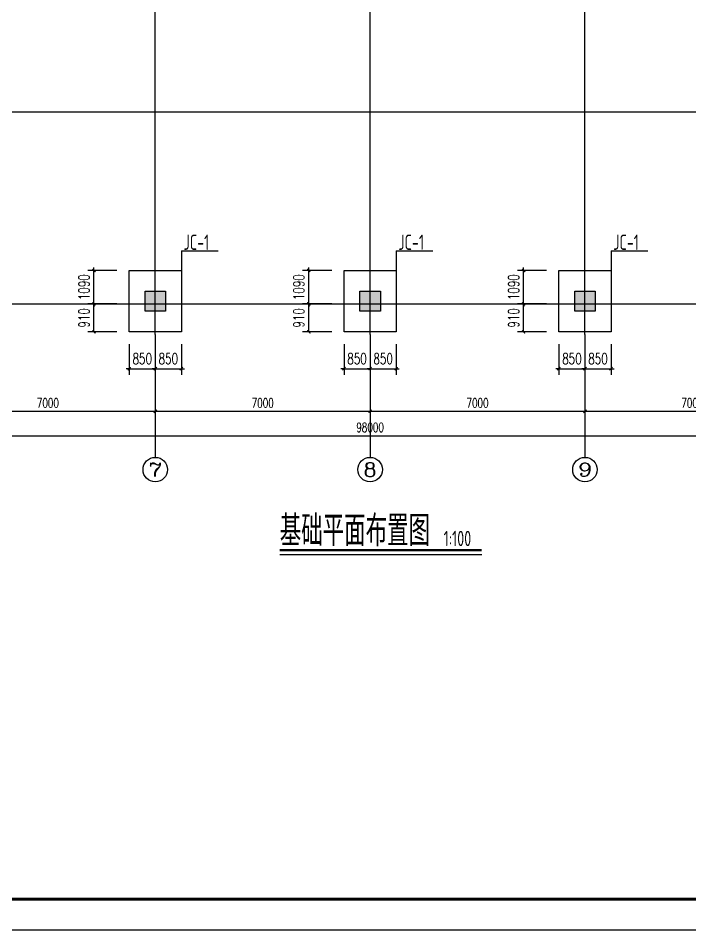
# Model space of a CAD drawing. Extents: x -17471 to 313636, y -71590 to 757901.
# Drawn here: x 237240 to 259121, y 71590 to 101290 of the extents above; entities that cross this region are included whole.
import ezdxf
from ezdxf.enums import TextEntityAlignment as Align

# ---------------------------------------------------------------- set-up
doc = ezdxf.new("R2010")
doc.units = 0
doc.header["$LTSCALE"] = 1000
doc.header["$MEASUREMENT"] = 0
for name, color, linetype in [('10', 7, 'Continuous'), ('AXIS', 3, 'Continuous'), ('AXIS_TEXT', 7, 'Continuous'), ('DIM_SYMB', 3, 'Continuous'), ('DOTE', 1, 'Continuous'), ('PUB_DIM', 3, 'Continuous'), ('PUB_TEXT', 7, 'Continuous'), ('PUB_TITLE', 4, 'Continuous')]:
    doc.layers.add(name, color=color, linetype=linetype)
doc.layers.add('TEXT', color=7, linetype='Continuous', lineweight=13)
doc.styles.add('_TCH_AXIS', font='COMPLEX', dxfattribs={"bigfont": 'GBCBIG'})
doc.styles.add('_TCH_DIM_T3', font='SIMPLEX', dxfattribs={"width": 0.705882, "bigfont": 'GBCBIG'})
doc.styles.add('COMPLEX', font='COMPLEX')
doc.styles.add('TSSD_REIN', font='Tssdeng.shx', dxfattribs={"width": 0.7, "bigfont": 'hztxt.shx'})
doc.dimstyles.new('_TCH_ARCH&&100', dxfattribs={"dimtxt": 297.5, "dimasz": 100, "dimexe": 250, "dimexo": 300, "dimgap": 126.25, "dimtad": 1, "dimdec": 0, "dimzin": 0, "dimdsep": 46, "dimtxsty": '_TCH_DIM_T3', "dimblk": 'ARCHTICK', "dimcen": 0.09, "dimclrt": 7, "dimazin": 2, "dimtfac": 1, "dimtdec": 0, "dimtix": 1, "dimtmove": 2, "dimatfit": 3, "dimfxl": 0, "dimtolj": 1, "dimtzin": 0, "dimarcsym": 0})
doc.dimstyles.new('_TCH_ARCH&&150', dxfattribs={"dimtxt": 446.25, "dimasz": 150, "dimexe": 375, "dimexo": 450, "dimgap": 189.375, "dimtad": 1, "dimdec": 0, "dimzin": 0, "dimdsep": 46, "dimtxsty": '_TCH_DIM_T3', "dimblk": 'ARCHTICK', "dimcen": 0.09, "dimclrt": 7, "dimazin": 2, "dimtfac": 1, "dimtdec": 0, "dimtix": 1, "dimtmove": 2, "dimatfit": 3, "dimfxl": 0, "dimtolj": 1, "dimtzin": 0, "dimarcsym": 0})

# ---------------------------------------------------------------- blocks, each defined once
blk = doc.blocks.new('_ArchTick')
at = {"color": 0, "linetype": 'ByBlock', "const_width": 0.4}
blk.add_lwpolyline([(-0.5, -0.5), (0.5, 0.5)], dxfattribs=at)
blk = doc.blocks.new('*D48')
at = {"layer": 'Defpoints', "color": 0, "transparency": 16777216}
for p in [(240856, 91072), (241706, 91072), (241706, 89872)]:
    blk.add_point(p, dxfattribs=at)
at = {"layer": 'PUB_DIM', "color": 0, "lineweight": -2, "transparency": 16777216}
for p, q in [((240856, 90672), (240856, 89672)), ((241706, 90672), (241706, 89672)), ((240856, 89872), (240756, 89872)), ((240856, 89872), (241706, 89872)), ((241706, 89872), (241806, 89872))]:
    blk.add_line(p, q, dxfattribs=at)
at = {"layer": 'PUB_DIM', "color": 0, "lineweight": -2, "transparency": 16777216, "xscale": 100, "yscale": 100, "zscale": 100}
blk.add_blockref('_ArchTick', (240856, 89872), dxfattribs=at)
at = {"layer": 'PUB_DIM', "color": 0, "lineweight": -2, "transparency": 16777216, "xscale": 100, "yscale": 100, "zscale": 100, "rotation": 180}
blk.add_blockref('_ArchTick', (241706, 89872), dxfattribs=at)
at = {"layer": 'PUB_DIM', "color": 7, "transparency": 16777216, "insert": (241281, 90197), "char_height": 350, "attachment_point": 5, "style": '_TCH_DIM_T3'}
blk.add_mtext('\\A1;850', dxfattribs=at)
blk = doc.blocks.new('*D49')
at = {"layer": 'Defpoints', "color": 0, "transparency": 16777216}
for p in [(241706, 91072), (242556, 91072), (242556, 89872)]:
    blk.add_point(p, dxfattribs=at)
at = {"layer": 'PUB_DIM', "color": 0, "lineweight": -2, "transparency": 16777216}
for p, q in [((241706, 90672), (241706, 89672)), ((242556, 90672), (242556, 89672)), ((241706, 89872), (241606, 89872)), ((241706, 89872), (242556, 89872)), ((242556, 89872), (242656, 89872))]:
    blk.add_line(p, q, dxfattribs=at)
at = {"layer": 'PUB_DIM', "color": 0, "lineweight": -2, "transparency": 16777216, "xscale": 100, "yscale": 100, "zscale": 100}
blk.add_blockref('_ArchTick', (241706, 89872), dxfattribs=at)
at = {"layer": 'PUB_DIM', "color": 0, "lineweight": -2, "transparency": 16777216, "xscale": 100, "yscale": 100, "zscale": 100, "rotation": 180}
blk.add_blockref('_ArchTick', (242556, 89872), dxfattribs=at)
at = {"layer": 'PUB_DIM', "color": 7, "transparency": 16777216, "insert": (242131, 90197), "char_height": 350, "attachment_point": 5, "style": '_TCH_DIM_T3'}
blk.add_mtext('\\A1;850', dxfattribs=at)
blk = doc.blocks.new('*D50')
at = {"layer": 'Defpoints', "color": 0, "transparency": 16777216}
for p in [(239708, 91982), (240856, 91982), (240856, 91072)]:
    blk.add_point(p, dxfattribs=at)
at = {"layer": 'PUB_DIM', "color": 0, "lineweight": -2, "transparency": 16777216}
for p, q in [((240456, 91982), (239508, 91982)), ((239708, 91072), (239708, 91982)), ((240456, 91072), (239508, 91072))]:
    blk.add_line(p, q, dxfattribs=at)
at = {"layer": 'PUB_DIM', "color": 0, "lineweight": -2, "transparency": 16777216, "xscale": 100, "yscale": 100, "zscale": 100}
for p, rotation in [((239708, 91982), 90), ((239708, 91072), 270)]:
    blk.add_blockref('_ArchTick', p, dxfattribs=dict(at, rotation=rotation))
at = {"layer": 'PUB_DIM', "color": 7, "transparency": 16777216, "insert": (239383, 91527), "char_height": 350, "attachment_point": 5, "rotation": 90, "style": '_TCH_DIM_T3'}
blk.add_mtext('\\A1;910', dxfattribs=at)
blk = doc.blocks.new('*D51')
at = {"layer": 'Defpoints', "color": 0, "transparency": 16777216}
for p in [(239708, 93072), (240856, 93072), (240856, 91982)]:
    blk.add_point(p, dxfattribs=at)
at = {"layer": 'PUB_DIM', "color": 0, "lineweight": -2, "transparency": 16777216}
for p, q in [((240456, 93072), (239508, 93072)), ((239708, 93072), (239708, 93172)), ((239708, 91982), (239708, 93072)), ((240456, 91982), (239508, 91982)), ((239708, 91982), (239708, 91882))]:
    blk.add_line(p, q, dxfattribs=at)
at = {"layer": 'PUB_DIM', "color": 0, "lineweight": -2, "transparency": 16777216, "xscale": 100, "yscale": 100, "zscale": 100}
for p, rotation in [((239708, 93072), 270), ((239708, 91982), 90)]:
    blk.add_blockref('_ArchTick', p, dxfattribs=dict(at, rotation=rotation))
at = {"layer": 'PUB_DIM', "color": 7, "transparency": 16777216, "insert": (239383, 92527), "char_height": 350, "attachment_point": 5, "rotation": 90, "style": '_TCH_DIM_T3'}
blk.add_mtext('\\A1;1090', dxfattribs=at)
blk = doc.blocks.new('*D52')
at = {"layer": 'Defpoints', "color": 0, "transparency": 16777216}
for p in [(247856, 91072), (248706, 91072), (248706, 89872)]:
    blk.add_point(p, dxfattribs=at)
at = {"layer": 'PUB_DIM', "color": 0, "lineweight": -2, "transparency": 16777216}
for p, q in [((247856, 90672), (247856, 89672)), ((248706, 90672), (248706, 89672)), ((247856, 89872), (247756, 89872)), ((247856, 89872), (248706, 89872)), ((248706, 89872), (248806, 89872))]:
    blk.add_line(p, q, dxfattribs=at)
at = {"layer": 'PUB_DIM', "color": 0, "lineweight": -2, "transparency": 16777216, "xscale": 100, "yscale": 100, "zscale": 100}
blk.add_blockref('_ArchTick', (247856, 89872), dxfattribs=at)
at = {"layer": 'PUB_DIM', "color": 0, "lineweight": -2, "transparency": 16777216, "xscale": 100, "yscale": 100, "zscale": 100, "rotation": 180}
blk.add_blockref('_ArchTick', (248706, 89872), dxfattribs=at)
at = {"layer": 'PUB_DIM', "color": 7, "transparency": 16777216, "insert": (248281, 90197), "char_height": 350, "attachment_point": 5, "style": '_TCH_DIM_T3'}
blk.add_mtext('\\A1;850', dxfattribs=at)
blk = doc.blocks.new('*D53')
at = {"layer": 'Defpoints', "color": 0, "transparency": 16777216}
for p in [(248706, 91072), (249556, 91072), (249556, 89872)]:
    blk.add_point(p, dxfattribs=at)
at = {"layer": 'PUB_DIM', "color": 0, "lineweight": -2, "transparency": 16777216}
for p, q in [((248706, 90672), (248706, 89672)), ((249556, 90672), (249556, 89672)), ((248706, 89872), (248606, 89872)), ((248706, 89872), (249556, 89872)), ((249556, 89872), (249656, 89872))]:
    blk.add_line(p, q, dxfattribs=at)
at = {"layer": 'PUB_DIM', "color": 0, "lineweight": -2, "transparency": 16777216, "xscale": 100, "yscale": 100, "zscale": 100}
blk.add_blockref('_ArchTick', (248706, 89872), dxfattribs=at)
at = {"layer": 'PUB_DIM', "color": 0, "lineweight": -2, "transparency": 16777216, "xscale": 100, "yscale": 100, "zscale": 100, "rotation": 180}
blk.add_blockref('_ArchTick', (249556, 89872), dxfattribs=at)
at = {"layer": 'PUB_DIM', "color": 7, "transparency": 16777216, "insert": (249131, 90197), "char_height": 350, "attachment_point": 5, "style": '_TCH_DIM_T3'}
blk.add_mtext('\\A1;850', dxfattribs=at)
blk = doc.blocks.new('*D54')
at = {"layer": 'Defpoints', "color": 0, "transparency": 16777216}
for p in [(246708, 91982), (247856, 91982), (247856, 91072)]:
    blk.add_point(p, dxfattribs=at)
at = {"layer": 'PUB_DIM', "color": 0, "lineweight": -2, "transparency": 16777216}
for p, q in [((247456, 91982), (246508, 91982)), ((246708, 91072), (246708, 91982)), ((247456, 91072), (246508, 91072))]:
    blk.add_line(p, q, dxfattribs=at)
at = {"layer": 'PUB_DIM', "color": 0, "lineweight": -2, "transparency": 16777216, "xscale": 100, "yscale": 100, "zscale": 100}
for p, rotation in [((246708, 91982), 90), ((246708, 91072), 270)]:
    blk.add_blockref('_ArchTick', p, dxfattribs=dict(at, rotation=rotation))
at = {"layer": 'PUB_DIM', "color": 7, "transparency": 16777216, "insert": (246383, 91527), "char_height": 350, "attachment_point": 5, "rotation": 90, "style": '_TCH_DIM_T3'}
blk.add_mtext('\\A1;910', dxfattribs=at)
blk = doc.blocks.new('*D55')
at = {"layer": 'Defpoints', "color": 0, "transparency": 16777216}
for p in [(246708, 93072), (247856, 93072), (247856, 91982)]:
    blk.add_point(p, dxfattribs=at)
at = {"layer": 'PUB_DIM', "color": 0, "lineweight": -2, "transparency": 16777216}
for p, q in [((247456, 93072), (246508, 93072)), ((246708, 93072), (246708, 93172)), ((246708, 91982), (246708, 93072)), ((247456, 91982), (246508, 91982)), ((246708, 91982), (246708, 91882))]:
    blk.add_line(p, q, dxfattribs=at)
at = {"layer": 'PUB_DIM', "color": 0, "lineweight": -2, "transparency": 16777216, "xscale": 100, "yscale": 100, "zscale": 100}
for p, rotation in [((246708, 93072), 270), ((246708, 91982), 90)]:
    blk.add_blockref('_ArchTick', p, dxfattribs=dict(at, rotation=rotation))
at = {"layer": 'PUB_DIM', "color": 7, "transparency": 16777216, "insert": (246383, 92527), "char_height": 350, "attachment_point": 5, "rotation": 90, "style": '_TCH_DIM_T3'}
blk.add_mtext('\\A1;1090', dxfattribs=at)
blk = doc.blocks.new('*D56')
at = {"layer": 'Defpoints', "color": 0, "transparency": 16777216}
for p in [(254856, 91072), (255706, 91072), (255706, 89872)]:
    blk.add_point(p, dxfattribs=at)
at = {"layer": 'PUB_DIM', "color": 0, "lineweight": -2, "transparency": 16777216}
for p, q in [((254856, 90672), (254856, 89672)), ((255706, 90672), (255706, 89672)), ((254856, 89872), (254756, 89872)), ((254856, 89872), (255706, 89872)), ((255706, 89872), (255806, 89872))]:
    blk.add_line(p, q, dxfattribs=at)
at = {"layer": 'PUB_DIM', "color": 0, "lineweight": -2, "transparency": 16777216, "xscale": 100, "yscale": 100, "zscale": 100}
blk.add_blockref('_ArchTick', (254856, 89872), dxfattribs=at)
at = {"layer": 'PUB_DIM', "color": 0, "lineweight": -2, "transparency": 16777216, "xscale": 100, "yscale": 100, "zscale": 100, "rotation": 180}
blk.add_blockref('_ArchTick', (255706, 89872), dxfattribs=at)
at = {"layer": 'PUB_DIM', "color": 7, "transparency": 16777216, "insert": (255281, 90197), "char_height": 350, "attachment_point": 5, "style": '_TCH_DIM_T3'}
blk.add_mtext('\\A1;850', dxfattribs=at)
blk = doc.blocks.new('*D57')
at = {"layer": 'Defpoints', "color": 0, "transparency": 16777216}
for p in [(255706, 91072), (256556, 91072), (256556, 89872)]:
    blk.add_point(p, dxfattribs=at)
at = {"layer": 'PUB_DIM', "color": 0, "lineweight": -2, "transparency": 16777216}
for p, q in [((255706, 90672), (255706, 89672)), ((256556, 90672), (256556, 89672)), ((255706, 89872), (255606, 89872)), ((255706, 89872), (256556, 89872)), ((256556, 89872), (256656, 89872))]:
    blk.add_line(p, q, dxfattribs=at)
at = {"layer": 'PUB_DIM', "color": 0, "lineweight": -2, "transparency": 16777216, "xscale": 100, "yscale": 100, "zscale": 100}
blk.add_blockref('_ArchTick', (255706, 89872), dxfattribs=at)
at = {"layer": 'PUB_DIM', "color": 0, "lineweight": -2, "transparency": 16777216, "xscale": 100, "yscale": 100, "zscale": 100, "rotation": 180}
blk.add_blockref('_ArchTick', (256556, 89872), dxfattribs=at)
at = {"layer": 'PUB_DIM', "color": 7, "transparency": 16777216, "insert": (256131, 90197), "char_height": 350, "attachment_point": 5, "style": '_TCH_DIM_T3'}
blk.add_mtext('\\A1;850', dxfattribs=at)
blk = doc.blocks.new('*D58')
at = {"layer": 'Defpoints', "color": 0, "transparency": 16777216}
for p in [(253708, 91982), (254856, 91982), (254856, 91072)]:
    blk.add_point(p, dxfattribs=at)
at = {"layer": 'PUB_DIM', "color": 0, "lineweight": -2, "transparency": 16777216}
for p, q in [((254456, 91982), (253508, 91982)), ((253708, 91072), (253708, 91982)), ((254456, 91072), (253508, 91072))]:
    blk.add_line(p, q, dxfattribs=at)
at = {"layer": 'PUB_DIM', "color": 0, "lineweight": -2, "transparency": 16777216, "xscale": 100, "yscale": 100, "zscale": 100}
for p, rotation in [((253708, 91982), 90), ((253708, 91072), 270)]:
    blk.add_blockref('_ArchTick', p, dxfattribs=dict(at, rotation=rotation))
at = {"layer": 'PUB_DIM', "color": 7, "transparency": 16777216, "insert": (253383, 91527), "char_height": 350, "attachment_point": 5, "rotation": 90, "style": '_TCH_DIM_T3'}
blk.add_mtext('\\A1;910', dxfattribs=at)
blk = doc.blocks.new('*D59')
at = {"layer": 'Defpoints', "color": 0, "transparency": 16777216}
for p in [(253708, 93072), (254856, 93072), (254856, 91982)]:
    blk.add_point(p, dxfattribs=at)
at = {"layer": 'PUB_DIM', "color": 0, "lineweight": -2, "transparency": 16777216}
for p, q in [((254456, 93072), (253508, 93072)), ((253708, 93072), (253708, 93172)), ((253708, 91982), (253708, 93072)), ((254456, 91982), (253508, 91982)), ((253708, 91982), (253708, 91882))]:
    blk.add_line(p, q, dxfattribs=at)
at = {"layer": 'PUB_DIM', "color": 0, "lineweight": -2, "transparency": 16777216, "xscale": 100, "yscale": 100, "zscale": 100}
for p, rotation in [((253708, 93072), 270), ((253708, 91982), 90)]:
    blk.add_blockref('_ArchTick', p, dxfattribs=dict(at, rotation=rotation))
at = {"layer": 'PUB_DIM', "color": 7, "transparency": 16777216, "insert": (253383, 92527), "char_height": 350, "attachment_point": 5, "rotation": 90, "style": '_TCH_DIM_T3'}
blk.add_mtext('\\A1;1090', dxfattribs=at)
blk = doc.blocks.new('*D1904')
at = {"layer": 'AXIS', "color": 0, "lineweight": -2, "transparency": 16777216}
for p, q in [((234706, 90682), (234706, 88232)), ((241706, 90682), (241706, 88232)), ((234706, 88482), (241706, 88482))]:
    blk.add_line(p, q, dxfattribs=at)
at = {"layer": 'Defpoints', "color": 0, "transparency": 16777216}
for p in [(234706, 90982), (241706, 90982), (241706, 88482)]:
    blk.add_point(p, dxfattribs=at)
at = {"layer": 'AXIS', "color": 0, "lineweight": -2, "transparency": 16777216, "xscale": 100, "yscale": 100, "zscale": 100, "rotation": 180}
blk.add_blockref('_ArchTick', (234706, 88482), dxfattribs=at)
at = {"layer": 'AXIS', "color": 0, "lineweight": -2, "transparency": 16777216, "xscale": 100, "yscale": 100, "zscale": 100}
blk.add_blockref('_ArchTick', (241706, 88482), dxfattribs=at)
at = {"layer": 'AXIS', "color": 7, "transparency": 16777216, "insert": (238206, 88757), "char_height": 297.5, "attachment_point": 5, "style": '_TCH_DIM_T3'}
blk.add_mtext('\\A1;7000', dxfattribs=at)
blk = doc.blocks.new('*D1905')
at = {"layer": 'AXIS', "color": 0, "lineweight": -2, "transparency": 16777216}
for p, q in [((241706, 90682), (241706, 88232)), ((248706, 90682), (248706, 88232)), ((241706, 88482), (248706, 88482))]:
    blk.add_line(p, q, dxfattribs=at)
at = {"layer": 'Defpoints', "color": 0, "transparency": 16777216}
for p in [(241706, 90982), (248706, 90982), (248706, 88482)]:
    blk.add_point(p, dxfattribs=at)
at = {"layer": 'AXIS', "color": 0, "lineweight": -2, "transparency": 16777216, "xscale": 100, "yscale": 100, "zscale": 100, "rotation": 180}
blk.add_blockref('_ArchTick', (241706, 88482), dxfattribs=at)
at = {"layer": 'AXIS', "color": 0, "lineweight": -2, "transparency": 16777216, "xscale": 100, "yscale": 100, "zscale": 100}
blk.add_blockref('_ArchTick', (248706, 88482), dxfattribs=at)
at = {"layer": 'AXIS', "color": 7, "transparency": 16777216, "insert": (245206, 88757), "char_height": 297.5, "attachment_point": 5, "style": '_TCH_DIM_T3'}
blk.add_mtext('\\A1;7000', dxfattribs=at)
blk = doc.blocks.new('*D1906')
at = {"layer": 'AXIS', "color": 0, "lineweight": -2, "transparency": 16777216}
for p, q in [((248706, 90682), (248706, 88232)), ((255706, 90682), (255706, 88232)), ((248706, 88482), (255706, 88482))]:
    blk.add_line(p, q, dxfattribs=at)
at = {"layer": 'Defpoints', "color": 0, "transparency": 16777216}
for p in [(248706, 90982), (255706, 90982), (255706, 88482)]:
    blk.add_point(p, dxfattribs=at)
at = {"layer": 'AXIS', "color": 0, "lineweight": -2, "transparency": 16777216, "xscale": 100, "yscale": 100, "zscale": 100, "rotation": 180}
blk.add_blockref('_ArchTick', (248706, 88482), dxfattribs=at)
at = {"layer": 'AXIS', "color": 0, "lineweight": -2, "transparency": 16777216, "xscale": 100, "yscale": 100, "zscale": 100}
blk.add_blockref('_ArchTick', (255706, 88482), dxfattribs=at)
at = {"layer": 'AXIS', "color": 7, "transparency": 16777216, "insert": (252206, 88757), "char_height": 297.5, "attachment_point": 5, "style": '_TCH_DIM_T3'}
blk.add_mtext('\\A1;7000', dxfattribs=at)
blk = doc.blocks.new('*D1907')
at = {"layer": 'AXIS', "color": 0, "lineweight": -2, "transparency": 16777216}
for p, q in [((255706, 90682), (255706, 88232)), ((262706, 90682), (262706, 88232)), ((255706, 88482), (262706, 88482))]:
    blk.add_line(p, q, dxfattribs=at)
at = {"layer": 'Defpoints', "color": 0, "transparency": 16777216}
for p in [(255706, 90982), (262706, 90982), (262706, 88482)]:
    blk.add_point(p, dxfattribs=at)
at = {"layer": 'AXIS', "color": 0, "lineweight": -2, "transparency": 16777216, "xscale": 100, "yscale": 100, "zscale": 100, "rotation": 180}
blk.add_blockref('_ArchTick', (255706, 88482), dxfattribs=at)
at = {"layer": 'AXIS', "color": 0, "lineweight": -2, "transparency": 16777216, "xscale": 100, "yscale": 100, "zscale": 100}
blk.add_blockref('_ArchTick', (262706, 88482), dxfattribs=at)
at = {"layer": 'AXIS', "color": 7, "transparency": 16777216, "insert": (259206, 88757), "char_height": 297.5, "attachment_point": 5, "style": '_TCH_DIM_T3'}
blk.add_mtext('\\A1;7000', dxfattribs=at)
blk = doc.blocks.new('*D1913')
at = {"layer": 'AXIS', "color": 0, "lineweight": -2, "transparency": 16777216}
for p, q in [((199706, 90682), (199706, 87432)), ((297706, 90682), (297706, 87432)), ((199706, 87682), (297706, 87682))]:
    blk.add_line(p, q, dxfattribs=at)
at = {"layer": 'Defpoints', "color": 0, "transparency": 16777216}
for p in [(199706, 90982), (297706, 90982), (297706, 87682)]:
    blk.add_point(p, dxfattribs=at)
at = {"layer": 'AXIS', "color": 0, "lineweight": -2, "transparency": 16777216, "xscale": 100, "yscale": 100, "zscale": 100, "rotation": 180}
blk.add_blockref('_ArchTick', (199706, 87682), dxfattribs=at)
at = {"layer": 'AXIS', "color": 0, "lineweight": -2, "transparency": 16777216, "xscale": 100, "yscale": 100, "zscale": 100}
blk.add_blockref('_ArchTick', (297706, 87682), dxfattribs=at)
at = {"layer": 'AXIS', "color": 7, "transparency": 16777216, "insert": (248706, 87957), "char_height": 297.5, "attachment_point": 5, "style": '_TCH_DIM_T3'}
blk.add_mtext('\\A1;98000', dxfattribs=at)
blk = doc.blocks.new('_AXISO')
blk.add_circle((0, 0), 0.5)
at = {"layer": 'AXIS_TEXT', "style": 'COMPLEX', "width": 1.041667}
blk.add_attdef('A', text='', height=0.56, dxfattribs=at).set_placement((-0.25, -0.28), (0.25, -0.28), align=Align.FIT)

msp = doc.modelspace()

# ---------------------------------------------------------------- hatches: boundary and pattern name
h = msp.add_hatch(color=256)
h.dxf.hatch_style = 1
h.paths.add_polyline_path([(241371.1, 92402.3), (242041.1, 92402.3), (242041.1, 91742.3), (241371.1, 91742.3)])
h = msp.add_hatch(color=256)
h.dxf.hatch_style = 1
h.paths.add_polyline_path([(248371.1, 92402.3), (249041.1, 92402.3), (249041.1, 91742.3), (248371.1, 91742.3)])
h = msp.add_hatch(color=256)
h.dxf.hatch_style = 1
h.paths.add_polyline_path([(255371.1, 92402.3), (256041.1, 92402.3), (256041.1, 91742.3), (255371.1, 91742.3)])

# ---------------------------------------------------------------- linework, layer by layer
for points in [[(240856.1, 93072.3), (242556.1, 93072.3), (242556.1, 91072.3), (240856.1, 91072.3)], [(247856.1, 93072.3), (249556.1, 93072.3), (249556.1, 91072.3), (247856.1, 91072.3)], [(254856.1, 93072.3), (256556.1, 93072.3), (256556.1, 91072.3), (254856.1, 91072.3)], [(241371.1, 92402.3), (242041.1, 92402.3), (242041.1, 91742.3), (241371.1, 91742.3)], [(248371.1, 92402.3), (249041.1, 92402.3), (249041.1, 91742.3), (248371.1, 91742.3)], [(255371.1, 92402.3), (256041.1, 92402.3), (256041.1, 91742.3), (255371.1, 91742.3)]]:
    msp.add_lwpolyline(points, close=True)
at = {"layer": '10'}
for p, q in [((242556.1, 93714.8), (242556.1, 93072.3)), ((242556.1, 93714.8), (243753.1, 93714.8)), ((249556.1, 93714.8), (249556.1, 93072.3)), ((249556.1, 93714.8), (250753.1, 93714.8)), ((256556.1, 93714.8), (256556.1, 93072.3)), ((256556.1, 93714.8), (257753.1, 93714.8))]:
    msp.add_line(p, q, dxfattribs=at)
at = {"layer": 'AXIS'}
for p, q in [((241706.1, 90982.3), (241706.1, 86982.3)), ((248706.1, 90982.3), (248706.1, 86982.3)), ((255706.1, 90982.3), (255706.1, 86982.3))]:
    msp.add_line(p, q, dxfattribs=at)
at = {"layer": 'DIM_SYMB', "const_width": 70}
msp.add_lwpolyline([(245760, 83956.9), (252344.4, 83956.9)], dxfattribs=at)
at = {"layer": 'DIM_SYMB'}
msp.add_lwpolyline([(245760, 83816.9), (252344.4, 83816.9)], dxfattribs=at)
at = {"layer": 'DOTE'}
for p, q in [((241706.1, 90982.3), (241706.1, 117502.3)), ((248706.1, 90982.3), (248706.1, 117502.3)), ((255706.1, 90982.3), (255706.1, 117502.3)), ((198706.1, 98242.3), (298706.1, 98242.3)), ((198706.1, 91982.3), (298706.1, 91982.3))]:
    msp.add_line(p, q, dxfattribs=at)
at = {"layer": 'PUB_TITLE'}
msp.add_lwpolyline([(187535.9, 71590.1), (313635.9, 71590.1), (313635.9, 130990.1), (187535.9, 130990.1)], close=True, dxfattribs=at)
at = {"layer": 'PUB_TITLE', "const_width": 100}
msp.add_lwpolyline([(190035.9, 72590.1), (312635.9, 72590.1), (312635.9, 129990.1), (190035.9, 129990.1)], close=True, dxfattribs=at)

# ---------------------------------------------------------------- block references
at = {"layer": 'AXIS'}
ref = msp.add_blockref('_AXISO', (241706.1, 86582.3), dxfattribs=dict(at, xscale=800, yscale=800, zscale=800))
ref.add_attrib('A', '7', dxfattribs={"layer": 'AXIS_TEXT', "height": 452.5, "style": '_TCH_AXIS', "width": 1.5}).set_placement((241479.8, 86356), (241932.3, 86356), align=Align.FIT)
ref = msp.add_blockref('_AXISO', (248706.1, 86582.3), dxfattribs=dict(at, xscale=800, yscale=800, zscale=800))
ref.add_attrib('A', '8', dxfattribs={"layer": 'AXIS_TEXT', "height": 452.5, "style": '_TCH_AXIS', "width": 1.5}).set_placement((248479.8, 86356), (248932.3, 86356), align=Align.FIT)
ref = msp.add_blockref('_AXISO', (255706.1, 86582.3), dxfattribs=dict(at, xscale=800, yscale=800, zscale=800))
ref.add_attrib('A', '9', dxfattribs={"layer": 'AXIS_TEXT', "height": 452.5, "style": '_TCH_AXIS', "width": 1.5}).set_placement((255479.8, 86356), (255932.3, 86356), align=Align.FIT)

# ---------------------------------------------------------------- texts
at = {"layer": 'PUB_TEXT', "style": 'TSSD_REIN', "width": 0.7}
for s, height, p in [('基础平面布置图', 1000, (245760, 84089)), ('1:100', 500, (251100.2, 84089))]:
    msp.add_text(s, height=height, dxfattribs=at).set_placement(p)
at = {"layer": 'TEXT', "style": 'TSSD_REIN', "width": 0.7}
for p in [(242626.7, 93740.4), (249626.7, 93740.4), (256626.7, 93740.4)]:
    msp.add_text('JC-1', height=500, dxfattribs=at).set_placement(p)

# ---------------------------------------------------------------- dimensions: what is measured, and where the dimension line sits
at = {"layer": 'AXIS'}
for p1, p2, distance, picture, middle in [((199706.1, 90982.3), (297706.1, 90982.3), -3300, '*D1913', (248706.1, 87957.3)), ((234706.1, 90982.3), (241706.1, 90982.3), -2500, '*D1904', (238206.1, 88757.3)), ((241706.1, 90982.3), (248706.1, 90982.3), -2500, '*D1905', (245206.1, 88757.3)), ((248706.1, 90982.3), (255706.1, 90982.3), -2500, '*D1906', (252206.1, 88757.3)), ((255706.1, 90982.3), (262706.1, 90982.3), -2500, '*D1907', (259206.1, 88757.3))]:
    dim = msp.add_aligned_dim(p1=p1, p2=p2, distance=distance, dimstyle='_TCH_ARCH&&100', dxfattribs=at)
    dim.commit()
    dim.dimension.update_dxf_attribs({"geometry": picture, "text_midpoint": middle})
at = {"layer": 'PUB_DIM'}
for base, p1, p2, picture, middle in [((239708.1, 93072.3), (240856.1, 91982.3), (240856.1, 93072.3), '*D51', (239383.1, 92527.3)), ((246708.1, 93072.3), (247856.1, 91982.3), (247856.1, 93072.3), '*D55', (246383.1, 92527.3)), ((253708.1, 93072.3), (254856.1, 91982.3), (254856.1, 93072.3), '*D59', (253383.1, 92527.3)), ((239708.1, 91982.3), (240856.1, 91072.3), (240856.1, 91982.3), '*D50', (239383.1, 91527.3)), ((246708.1, 91982.3), (247856.1, 91072.3), (247856.1, 91982.3), '*D54', (246383.1, 91527.3)), ((253708.1, 91982.3), (254856.1, 91072.3), (254856.1, 91982.3), '*D58', (253383.1, 91527.3))]:
    dim = msp.add_linear_dim(base=base, p1=p1, p2=p2, angle=90, dimstyle='_TCH_ARCH&&150', override={"dimtxt": 350, "dimasz": 100, "dimexe": 200, "dimexo": 400, "dimgap": 150}, dxfattribs=at)
    dim.commit()
    dim.dimension.update_dxf_attribs({"geometry": picture, "text_midpoint": middle})
for base, p1, p2, picture, middle in [((241706.1, 89872.3), (240856.1, 91072.3), (241706.1, 91072.3), '*D48', (241281.1, 90197.3)), ((242556.1, 89872.3), (241706.1, 91072.3), (242556.1, 91072.3), '*D49', (242131.1, 90197.3)), ((248706.1, 89872.3), (247856.1, 91072.3), (248706.1, 91072.3), '*D52', (248281.1, 90197.3)), ((249556.1, 89872.3), (248706.1, 91072.3), (249556.1, 91072.3), '*D53', (249131.1, 90197.3)), ((255706.1, 89872.3), (254856.1, 91072.3), (255706.1, 91072.3), '*D56', (255281.1, 90197.3)), ((256556.1, 89872.3), (255706.1, 91072.3), (256556.1, 91072.3), '*D57', (256131.1, 90197.3))]:
    dim = msp.add_linear_dim(base=base, p1=p1, p2=p2, dimstyle='_TCH_ARCH&&150', override={"dimtxt": 350, "dimasz": 100, "dimexe": 200, "dimexo": 400, "dimgap": 150}, dxfattribs=at)
    dim.commit()
    dim.dimension.update_dxf_attribs({"geometry": picture, "text_midpoint": middle})

doc.saveas('drawing.dxf')
